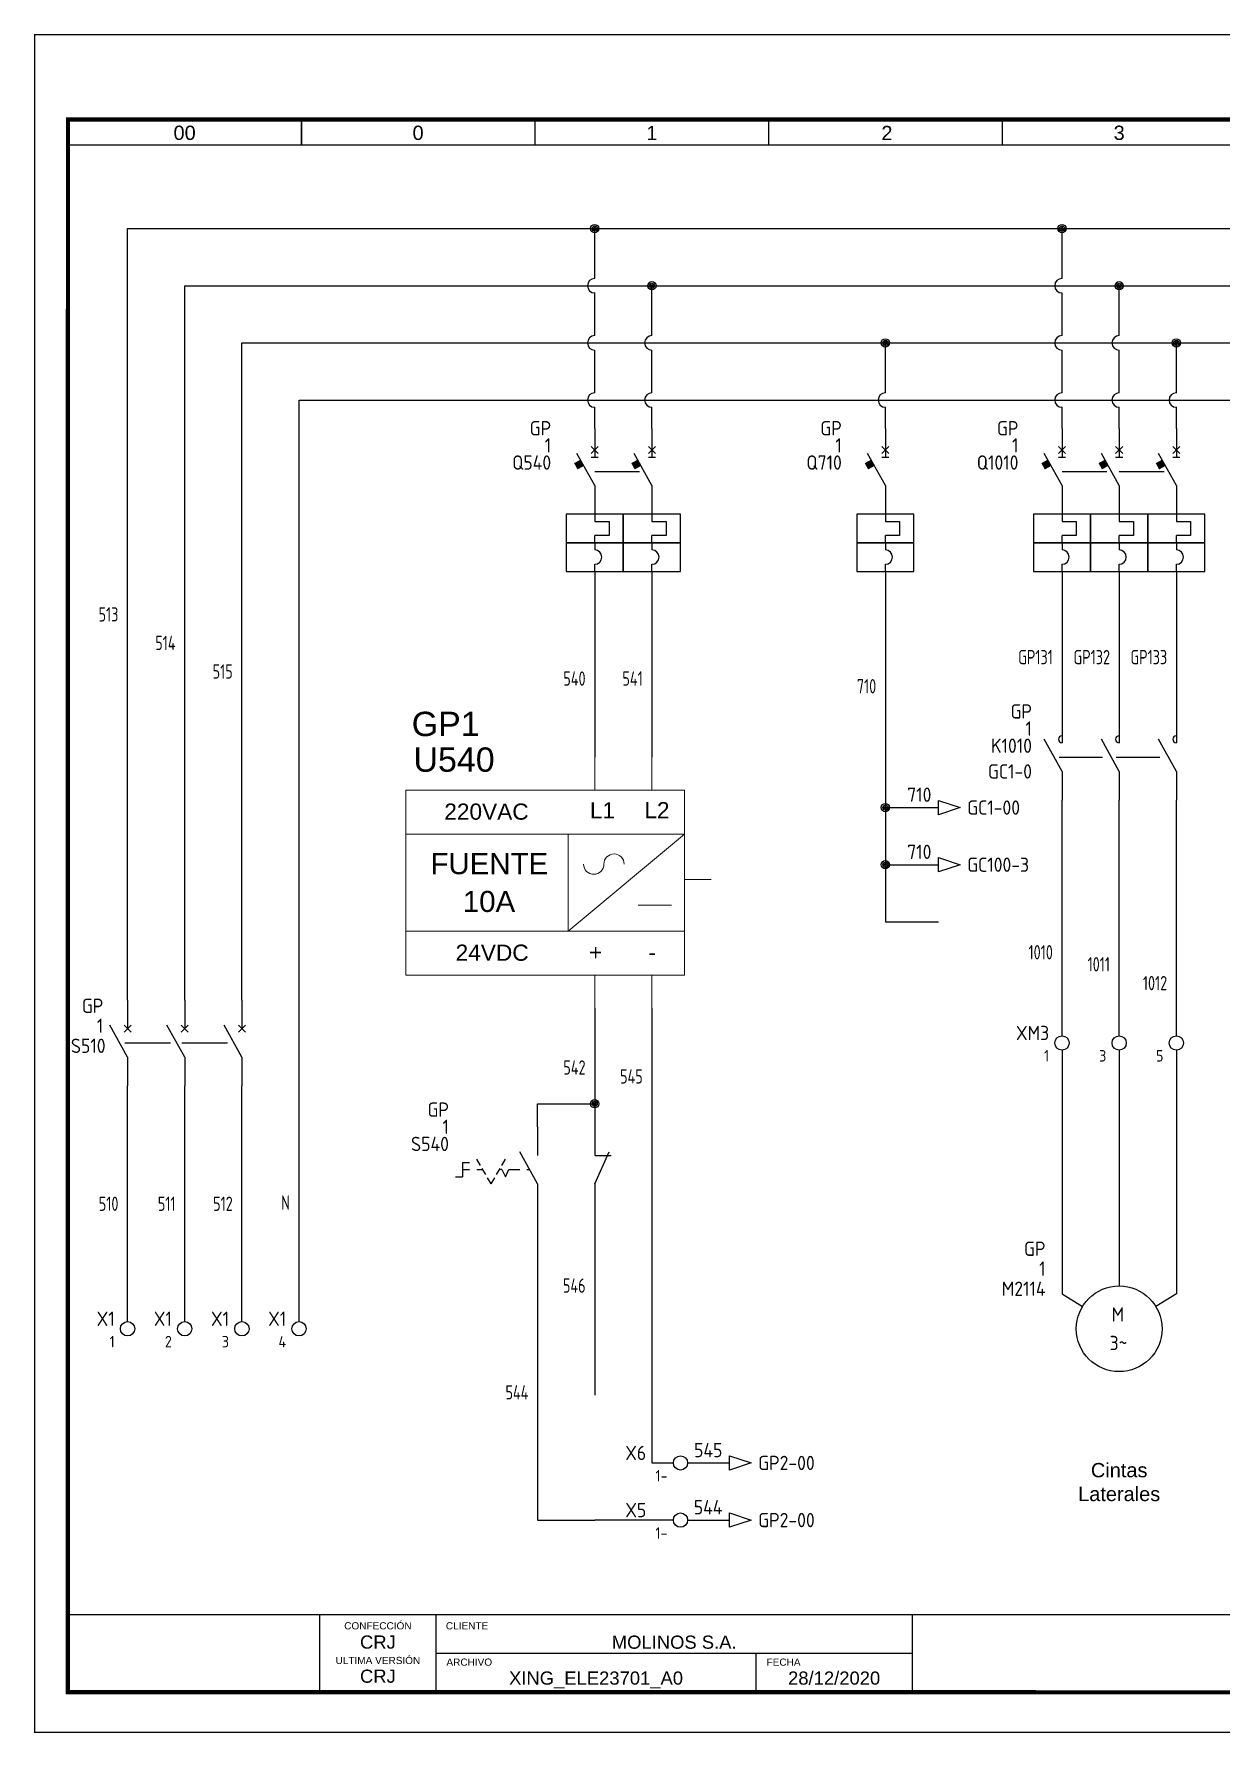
# Model space of a CAD drawing. Header units: millimetres. Extents: x 0 to 420, y 0 to 297.
# Drawn here: x 0 to 207.5, y 0 to 297.2 of the extents above; entities that cross this region are included whole.
import ezdxf
from ezdxf.enums import TextEntityAlignment as Align

# ---------------------------------------------------------------- set-up
doc = ezdxf.new("R2010")
doc.units = ezdxf.units.MM
for name, color, linetype in [('BLK_12_THHN', 9, 'Continuous'), ('LINK', 9, 'Continuous'), ('LOC', 8, 'Continuous'), ('MISC', 7, 'Continuous'), ('ORANGE_25', 30, 'Continuous'), ('RED_14_THHN', 20, 'Continuous'), ('SYMS', 7, 'Continuous'), ('TAGS', 150, 'Continuous'), ('TERMS', 123, 'Continuous'), ('WHT_12_THHN', 7, 'Continuous'), ('WIREFIXED', 7, 'Continuous'), ('WIRENO', 72, 'Continuous'), ('WIREREF', 52, 'Continuous'), ('XREF', 7, 'Continuous'), ('XREFCHILD', 134, 'Continuous')]:
    doc.layers.add(name, color=color, linetype=linetype)
doc.layers.add('eProC - L2', color=41, linetype='Continuous', lineweight=20)
doc.layers.add('LBLE_25', color=4, linetype='Continuous', lineweight=25)
doc.styles.get("Standard").update_dxf_attribs({"font": 'arial.ttf'})
doc.styles.add('WD_IEC', font='ISOCP2.shx', dxfattribs={"width": 0.9, "height": 4})
picture_1 = doc.add_image_def('image1.jpg', size_in_pixel=(564, 174))

# ---------------------------------------------------------------- blocks, each defined once
blk = doc.blocks.new('eproc_rotulo_005')
at = {"layer": 'eProC - L2', "color": 0, "lineweight": 5, "const_width": 0.233}
for points in [[(0.12, 297.12), (420.12, 297.12), (420.12, 0.12), (0.12, 0.12), (0.12, 297.12)], [(5.9, 20.72), (414.37, 20.7)], [(49.98, 7.12), (49.98, 20.72)], [(70.35, 7.12), (70.35, 20.72)], [(153.64, 7.04), (153.64, 20.64)], [(70.35, 13.92), (153.64, 13.92)], [(126.3, 7.12), (126.3, 13.92)]]:
    blk.add_lwpolyline(points, dxfattribs=at)
at = {"layer": 'eProC - L2', "color": 0}
blk.add_lwpolyline([(420.12, 0.12), (420.12, 297.12), (0.12, 297.12), (0.12, 0.12), (420.12, 0.12)], dxfattribs=at)
at = {"layer": 'eProC - L2', "color": 0, "lineweight": 40, "const_width": 0.75}
blk.add_lwpolyline([(5.92, 7.13), (414.37, 7.11), (414.4, 282.24), (5.95, 282.27)], close=True, dxfattribs=at)
at = {"layer": 'eProC - L2', "color": 0, "lineweight": 5, "const_width": 0.233}
for points in [[(46.8, 277.83), (5.9, 277.83), (5.9, 282.27), (46.8, 282.27)], [(87.64, 277.83), (46.75, 277.83), (46.75, 282.27), (87.64, 282.27)], [(128.54, 277.83), (87.64, 277.83), (87.64, 282.26), (128.54, 282.26)], [(169.38, 277.83), (128.49, 277.83), (128.49, 282.26), (169.38, 282.26)], [(210.28, 277.82), (169.38, 277.82), (169.38, 282.26), (210.28, 282.26)]]:
    blk.add_lwpolyline(points, close=True, dxfattribs=at)
at = {"layer": 'eProC - L2', "color": 0, "lineweight": 20, "char_height": 2.5, "attachment_point": 8}
for s, insert in [('{\\fArial|b0|i0|c0|p18;00}', (26.35, 278.66)), ('{\\fArial|b0|i0|c0|p18;0}', (67.19, 278.66)), ('{\\fArial|b0|i0|c0|p18;1}', (108.09, 278.66)), ('{\\fArial|b0|i0|c0|p18;2}', (149.2, 278.66)), ('{\\fArial|b0|i0|c0|p18;3}', (189.83, 278.66))]:
    blk.add_mtext(s, dxfattribs=dict(at, insert=insert))
at = {"layer": 'eProC - L2', "color": 0, "char_height": 1.2552}
for s, insert, attachment_point in [('{\\fArial|b0|i0|c0|p18;CONFECCIÓN }', (60.16, 18.11), 8), ('{\\fArial|b0|i0|c0|p18;CLIENTE}', (72.05, 18.11), 7), ('{\\fArial|b0|i0|c0|p18;ULTIMA VERSIÓN}', (60.16, 12.05), 8), ('{\\fArial|b0|i0|c0|p18;ARCHIVO}', (72.15, 11.76), 7), ('{\\fArial|b0|i0|c0|p18;FECHA}', (128.15, 11.76), 7)]:
    blk.add_mtext(s, dxfattribs=dict(at, insert=insert, attachment_point=attachment_point))
at = {"layer": 'eProC - L2', "color": 0}
for tag, p in [('GR_01', (386.11, 17)), ('PGRAL', (411.35, 17.92)), ('PG_01', (382.35, 11.13)), ('PT', (394.05, 11.13)), ('PAGT', (408.55, 11.13))]:
    blk.add_attdef(tag, text='', height=3, dxfattribs=at).set_placement(p, align=Align.MIDDLE_CENTER)
for tag, height, p in [('CONF', 2.31, (60.16, 14.76)), ('CLIENTE', 2.31, (111.99, 14.74)), ('DESC', 2.5, (262.25, 14.94)), ('DESC_2', 1.8, (262.25, 10.51)), ('ULT', 2.31, (60.16, 8.79)), ('ARCH', 2.31, (98.32, 8.46)), ('FECHA', 2.31, (139.97, 8.46))]:
    blk.add_attdef(tag, text='', height=height, dxfattribs=at).set_placement(p, align=Align.CENTER)
at = {"layer": 'eProC - L2', "color": 0, "flags": 9}
blk.add_attdef('WD_TB', (0.12, 0.12), '', height=2.5, dxfattribs=at)
at = {"layer": 'eProC - L2', "color": 0}
image = blk.add_image(picture_1, insert=(5.9, 7.12), size_in_units=(44.08, 13.6), dxfattribs=at)
image.dxf.flags = 7
blk = doc.blocks.new('HT0002')
blk.add_circle((0, 0), 1.25)
at = {"style": 'WD_IEC'}
for tag, p in [('INST', (-2.25, 6.5)), ('LOC', (-2.25, 3.5)), ('DESC1', (-2.25, -6.25)), ('DESC2', (-2.25, -9.25)), ('DESC3', (-2.25, -12.25))]:
    blk.add_attdef(tag, text='', height=2.5, dxfattribs=at).set_placement(p, align=Align.RIGHT)
at = {"style": 'WD_IEC', "flags": 1}
for tag, p, height in [('ASSYCODE', (2.75, 10.75), 1), ('CATDESC', (2.75, 9.25), 1), ('MFG', (2.75, 7.25), 1.5), ('CAT', (2.75, 4.75), 1.5), ('X4PIN01', (-1.25, 1), 0.25), ('X4TERM01', (-1.25, 0), 0.25), ('X4TERMDESC01', (-1.25, 0.5), 0.4), ('STRIPSEQ', (0, 0), 0.025), ('X2PIN01', (0, 2.25), 0.25), ('X2TERM01', (0, 1.25), 0.25), ('X8PIN01', (0, -0.25), 0.25), ('X2TERMDESC01', (0, 1.75), 0.4), ('X1PIN01', (1.25, 1), 0.25), ('X1TERM01', (1.25, 0), 0.25), ('X1TERMDESC01', (1.25, 0.5), 0.4), ('LINKTERM', (0, -0.04), 0.025), ('X8TERM01', (0, -1.25), 0.25), ('X8TERMDESC01', (0, -0.75), 0.4)]:
    blk.add_attdef(tag, p, '', height=height, dxfattribs=at)
at = {"style": 'WD_IEC', "flags": 8}
for tag, height, p in [('TAGSTRIP', 2.5, (-2.25, 0.5)), ('TERM01', 2, (-2.25, -3.25))]:
    blk.add_attdef(tag, text='', height=height, dxfattribs=at).set_placement(p, align=Align.RIGHT)
blk = doc.blocks.new('VT0002')
blk.add_circle((0, 0), 1.25)
at = {"style": 'WD_IEC'}
for tag, p in [('INST', (-2.25, 6.5)), ('LOC', (-2.25, 3.5)), ('DESC1', (-2.25, -6.25)), ('DESC2', (-2.25, -9.25)), ('DESC3', (-2.25, -12.25))]:
    blk.add_attdef(tag, text='', height=2.5, dxfattribs=at).set_placement(p, align=Align.RIGHT)
at = {"style": 'WD_IEC', "flags": 1}
for tag, p, height in [('ASSYCODE', (2.75, 10.75), 1), ('CATDESC', (2.75, 9.25), 1), ('MFG', (2.75, 7.25), 1.5), ('CAT', (2.75, 4.75), 1.5), ('X4PIN01', (-1.25, 1), 0.25), ('X4TERM01', (-1.25, 0), 0.25), ('X4TERMDESC01', (-1.25, 0.5), 0.4), ('STRIPSEQ', (0, 0), 0.025), ('X2PIN01', (0, 2.25), 0.25), ('X2TERM01', (0, 1.25), 0.25), ('X8PIN01', (0, -0.25), 0.25), ('X2TERMDESC01', (0, 1.75), 0.4), ('X1PIN01', (1.25, 1), 0.25), ('X1TERM01', (1.25, 0), 0.25), ('X1TERMDESC01', (1.25, 0.5), 0.4), ('LINKTERM', (0, -0.04), 0.025), ('X8TERM01', (0, -1.25), 0.25), ('X8TERMDESC01', (0, -0.75), 0.4)]:
    blk.add_attdef(tag, p, '', height=height, dxfattribs=at)
at = {"style": 'WD_IEC', "flags": 8}
for tag, height, p in [('TAGSTRIP', 2.5, (-2.25, 0.5)), ('TERM01', 2, (-2.25, -3.25))]:
    blk.add_attdef(tag, text='', height=height, dxfattribs=at).set_placement(p, align=Align.RIGHT)
blk = doc.blocks.new('VCB1')
for p, q in [((0, 7.5), (0, 2.5)), ((0, -2.5), (-3.12, 3.12)), ((0.62, 1.88), (-0.62, 3.12)), ((-0.62, 1.88), (0.62, 3.12)), ((0, -2.5), (0, -7.5))]:
    blk.add_line(p, q)
at = {"style": 'WD_IEC'}
for tag, p in [('INST', (-8, 5.25)), ('LOC', (-8, 1.75)), ('TAG1', (-8, -1.75)), ('RATING1', (-8, -6.35)), ('DESC1', (-8, -14.35)), ('DESC2', (-8, -17.85)), ('DESC3', (-8, -21.35))]:
    blk.add_attdef(tag, text='', height=2.5, dxfattribs=at).set_placement(p, align=Align.RIGHT)
blk.add_attdef('TERM01', text='', height=2, rotation=90, dxfattribs=at).set_placement((-1, 7.5), align=Align.RIGHT)
at = {"style": 'WD_IEC', "flags": 1}
for tag, p, height in [('X2TERM01', (0, 7.5), 0.32), ('MFG', (2.75, 6.5), 1.5), ('CAT', (2.75, 4), 1.5), ('X4LINK', (-2, 0), 0.32), ('X1LINK', (-0.5, 0), 0.32), ('X8TERM02', (0, -7.5), 0.32), ('ASSYCODE', (1, -9), 1), ('FAMILY', (1, -10.5), 1), ('CATDESC', (1, -12), 1), ('CONTACT', (1, -13.5), 1), ('COMMON', (2.25, -14.75), 1)]:
    blk.add_attdef(tag, p, '', height=height, dxfattribs=at)
at = {"style": 'WD_IEC'}
blk.add_attdef('TERM02', (-1, -7.5), '', height=2, rotation=90, dxfattribs=at)
at = {"lineweight": 15, "style": 'WD_IEC'}
blk.add_attdef('XREF', text='', height=2.5, dxfattribs=at).set_placement((-8, -10.35), align=Align.RIGHT)
blk = doc.blocks.new('VCB2')
for p, q in [((0, 7.5), (0, 2.5)), ((0, -2.5), (-3.12, 3.12)), ((0.62, 1.88), (-0.62, 3.12)), ((-0.62, 1.88), (0.62, 3.12)), ((0, -2.5), (0, -7.5))]:
    blk.add_line(p, q)
at = {"style": 'WD_IEC'}
blk.add_attdef('TERM01', text='', height=2, rotation=90, dxfattribs=at).set_placement((-1, 7.5), align=Align.RIGHT)
at = {"style": 'WD_IEC', "flags": 1}
for tag, p, height in [('X2TERM01', (0, 7.5), 0.32), ('X4LINK', (-2.5, 0), 0.32), ('X1LINK', (-0.5, 0), 0.32), ('X8TERM02', (0, -7.5), 0.32), ('FAMILY', (1, -10.5), 1), ('CONTACT', (1, -13.5), 1)]:
    blk.add_attdef(tag, p, '', height=height, dxfattribs=at)
at = {"style": 'WD_IEC'}
for tag, p in [('INST', (-8, 2.65)), ('LOC', (-8, -0.35)), ('TAG2', (-8, -3.35)), ('DESC1', (-8, -13.35)), ('DESC2', (-8, -16.35)), ('DESC3', (-8, -19.35))]:
    blk.add_attdef(tag, text='', height=2.5, dxfattribs=at).set_placement(p, align=Align.RIGHT)
blk.add_attdef('TERM02', (-1, -7.5), '', height=2, rotation=90, dxfattribs=at)
at = {"style": 'WD_IEC', "flags": 1}
blk.add_attdef('RATING1', text='', height=2.5, dxfattribs=at).set_placement((-8, -6.35), align=Align.RIGHT)
at = {"lineweight": 15, "style": 'WD_IEC'}
blk.add_attdef('XREF', text='', height=2.5, dxfattribs=at).set_placement((-8, -10.35), align=Align.RIGHT)
blk = doc.blocks.new('VCB11Q134')
for p, q in [((0, 7.5), (0, 2.5)), ((0, -2.5), (-3.12, 3.12)), ((-0.62, 3.12), (0.63, 4.37)), ((0.63, 3.12), (-0.62, 4.37)), ((-0.62, 2.5), (0.63, 2.5)), ((0, -2.5), (0, -8.75)), ((0, -7.5), (0, -8.75)), ((0, -8.75), (2.5, -8.75)), ((2.5, -8.75), (2.5, -11.25)), ((0, -12.5), (0, -11.25)), ((2.5, -11.25), (0, -11.25)), ((0, -12.5), (0, -13.75)), ((0, -17.5), (0, -16.25)), ((0, -17.5), (0, -22.5))]:
    blk.add_line(p, q)
for points in [[(-5, -7.5), (-5, -12.5), (5, -12.5), (5, -7.5)], [(-5, -12.5), (-5, -17.5), (5, -17.5), (5, -12.5)]]:
    blk.add_lwpolyline(points, close=True)
blk.add_arc((0, -15), 1.25, 270, 90)
blk.add_solid([(-2.52, 2.03), (-3.61, 1.43), (-1.91, 0.94), (-3.01, 0.33)])
at = {"style": 'WD_IEC'}
for tag, p in [('INST', (-7.62, 6.3)), ('LOC', (-7.62, 3.3)), ('TAG1', (-7.62, 0.3)), ('RATING1', (-7.62, -2.7)), ('DESC1', (-7.62, -15.05)), ('DESC2', (-7.62, -18.05)), ('DESC3', (-7.62, -21.05))]:
    blk.add_attdef(tag, text='', height=2.5, dxfattribs=at).set_placement(p, align=Align.RIGHT)
blk.add_attdef('TERM01', text='', height=2, rotation=90, dxfattribs=at).set_placement((-1, 7.5), align=Align.RIGHT)
at = {"style": 'WD_IEC', "flags": 1}
for tag, p, height in [('X2TERM01', (0, 7.5), 0.32), ('X4LINK', (-2.15, 0), 0.32), ('X1LINK', (0.02, 0), 0.32), ('ASSYCODE', (0.69, -18.77), 1), ('FAMILY', (0.69, -20.27), 1), ('CATDESC', (0.69, -21.77), 1), ('X8TERM02', (0, -22.5), 0.32)]:
    blk.add_attdef(tag, p, '', height=height, dxfattribs=at)
at = {"style": 'WD_IEC', "flags": 9}
for tag, p in [('MFG', (7.81, 5.44)), ('CAT', (7.81, 2.94))]:
    blk.add_attdef(tag, text='', height=1.5, dxfattribs=at).set_placement(p, align=Align.RIGHT)
at = {"lineweight": 15, "style": 'WD_IEC'}
for tag, p in [('XREF', (-7.62, -12.05)), ('WDTAGALT', (-7.62, -24.05))]:
    blk.add_attdef(tag, text='', height=2.5, dxfattribs=at).set_placement(p, align=Align.RIGHT)
at = {"style": 'WD_IEC'}
blk.add_attdef('TERM02', (-1, -22.5), '', height=2, rotation=90, dxfattribs=at)
blk = doc.blocks.new('VCB21Q134')
for p, q in [((0, 7.5), (0, 2.5)), ((0, -2.5), (-3.12, 3.12)), ((-0.62, 3.12), (0.63, 4.37)), ((0.63, 3.12), (-0.62, 4.37)), ((-0.62, 2.5), (0.63, 2.5)), ((0, -2.5), (0, -8.75)), ((0, -7.5), (0, -8.75)), ((0, -8.75), (2.5, -8.75)), ((2.5, -8.75), (2.5, -11.25)), ((0, -12.5), (0, -11.25)), ((2.5, -11.25), (0, -11.25)), ((0, -12.5), (0, -13.75)), ((0, -17.5), (0, -16.25)), ((0, -17.5), (0, -22.5))]:
    blk.add_line(p, q)
for points in [[(-5, -7.5), (-5, -12.5), (5, -12.5), (5, -7.5)], [(-5, -12.5), (-5, -17.5), (5, -17.5), (5, -12.5)]]:
    blk.add_lwpolyline(points, close=True)
blk.add_arc((0, -15), 1.25, 270, 90)
blk.add_solid([(-2.52, 2.03), (-3.61, 1.43), (-1.91, 0.94), (-3.01, 0.33)])
at = {"style": 'WD_IEC'}
for tag, p in [('INST', (-7.62, 6.3)), ('LOC', (-7.62, 3.3)), ('TAG2', (-7.62, 0.3)), ('DESC1', (-7.62, -15.05)), ('DESC2', (-7.62, -18.05)), ('DESC3', (-7.62, -21.05))]:
    blk.add_attdef(tag, text='', height=2.5, dxfattribs=at).set_placement(p, align=Align.RIGHT)
blk.add_attdef('TERM01', text='', height=2, rotation=90, dxfattribs=at).set_placement((-1, 7.5), align=Align.RIGHT)
at = {"style": 'WD_IEC', "flags": 1}
for tag, p, height in [('X2TERM01', (0, 7.5), 0.32), ('X4LINK', (-2.15, 0), 0.32), ('X1LINK', (0.02, 0), 0.32), ('CONTACT', (-5.49, -7.21), 1), ('ASSYCODE', (0.69, -18.77), 1), ('FAMILY', (0.69, -20.27), 1), ('CATDESC', (0.69, -21.77), 1), ('X8TERM02', (0, -22.5), 0.32)]:
    blk.add_attdef(tag, p, '', height=height, dxfattribs=at)
blk.add_attdef('RATING1', text='', height=2.5, dxfattribs=at).set_placement((-7.62, -2.7), align=Align.RIGHT)
at = {"lineweight": 15, "style": 'WD_IEC'}
for tag, p in [('XREF', (-7.62, -12.05)), ('WDTAGALT', (-7.62, -24.05))]:
    blk.add_attdef(tag, text='', height=2.5, dxfattribs=at).set_placement(p, align=Align.RIGHT)
at = {"style": 'WD_IEC'}
blk.add_attdef('TERM02', (-1, -22.5), '', height=2, rotation=90, dxfattribs=at)
blk = doc.blocks.new('eProC_B80_01')
at = {"layer": 'eProC - L2', "color": 0}
for points in [[(0, -2.03), (0, 0)], [(3.53, -2.03), (3.53, 0)], [(-1.63, -10.73), (5.53, -4.76)], [(-1.63, -10.73), (-1.63, -4.76)], [(5.53, -7.54), (7.18, -7.54)], [(2.67, -9.12), (4.74, -9.12)], [(0, -15.48), (0, -13.45)], [(3.53, -15.48), (3.53, -13.45)]]:
    blk.add_lwpolyline(points, dxfattribs=at)
for points in [[(-11.66, -2.03), (5.53, -2.03), (5.53, -13.45), (-11.66, -13.45)], [(-11.66, -2.03), (5.53, -2.03), (5.53, -4.76), (-11.66, -4.76)], [(-11.66, -10.73), (5.53, -10.73), (5.53, -13.45), (-11.66, -13.45)]]:
    blk.add_lwpolyline(points, close=True, dxfattribs=at)
for centre, start, end in [((1.19, -6.6), 0, 180), ((-0.06, -6.6), 180, 0)]:
    blk.add_arc(centre, 0.627, start, end, dxfattribs=at)
at = {"layer": 'eProC - L2', "color": 0, "char_height": 1, "attachment_point": 1, "line_spacing_factor": 0.72}
for s, insert in [('\\pxqr;220VAC', (-10.73, -2.86)), ('\\pxqr;24VDC', (-10.73, -11.56))]:
    blk.add_mtext_dynamic_manual_height_columns(s, width=6.6543, gutter_width=12.5, heights=[0], dxfattribs=dict(at, insert=insert))
at = {"layer": 'eProC - L2', "color": 0, "attachment_point": 1}
for s, width, insert, char_height in [('L1', 1, (-0.3, -2.78), 1), ('L2', 1, (3.06, -2.77), 1), ('\\pxqc;FUENTE', 7.5971, (-10.3, -5.92), 1.3), ('+', 1, (-0.35, -11.54), 1), ('-', 1, (3.31, -11.54), 1)]:
    blk.add_mtext_dynamic_manual_height_columns(s, width=width, gutter_width=12.5, heights=[0], dxfattribs=dict(at, insert=insert, char_height=char_height))
at = {"layer": 'eProC - L2', "color": 0}
for tag, p in [('GXX', (-11.29, 1.3)), ('UXX.X', (-11.18, -0.9))]:
    blk.add_attdef(tag, p, '', height=1.5, dxfattribs=at)
blk.add_attdef('XXA', text='', height=1.3, dxfattribs=at).set_placement((-6.52, -9.55), align=Align.CENTER)
blk = doc.blocks.new('WDDOT')
for radius in [0.72, 0.449, 0.223]:
    blk.add_circle((0, 0), radius)
blk = doc.blocks.new('VMS21P')
for p, q in [((0, 7.5), (0, 2.5)), ((0, -2.5), (-3.12, 3.12)), ((0, -2.5), (0, -7.5))]:
    blk.add_line(p, q)
blk.add_arc((0, 3.12), 0.625, 90, 270)
at = {"style": 'WD_IEC'}
for tag, p in [('INST', (-5.25, 6.75)), ('LOC', (-5.25, 3.75)), ('TAG2', (-5.25, 0.75)), ('XREF', (-5.25, -3.75)), ('DESC1', (-5.25, -6.75)), ('DESC2', (-5.25, -9.75)), ('DESC3', (-5.25, -12.75))]:
    blk.add_attdef(tag, text='', height=2.5, dxfattribs=at).set_placement(p, align=Align.RIGHT)
blk.add_attdef('TERM01', text='', height=2, rotation=90, dxfattribs=at).set_placement((-1, 7.5), align=Align.RIGHT)
at = {"style": 'WD_IEC', "flags": 1}
for tag, p, height in [('X2TERM01', (0, 7.5), 0.32), ('X4LINK', (-2.91, 0), 0.32), ('X1LINK', (-0.5, 0), 0.32), ('CONTACT', (4, -3.5), 1), ('FAMILY', (4, -5), 1), ('X8TERM02', (0, -7.5), 0.32)]:
    blk.add_attdef(tag, p, '', height=height, dxfattribs=at)
at = {"style": 'WD_IEC'}
blk.add_attdef('TERM02', (-1, -7.5), '', height=2, rotation=90, dxfattribs=at)
blk = doc.blocks.new('VMO13')
blk.add_circle((0, 0), 7.5)
at = {"style": 'WD_IEC'}
for tag, p in [('INST', (-12.88, 12.75)), ('LOC', (-12.88, 9.25)), ('TAG1', (-12.88, 5.75)), ('DESC1', (-12.88, 1.5)), ('DESC2', (-12.88, -2)), ('DESC3', (-12.88, -5.5)), ('RATING1', (-12.88, -9)), ('RATING2', (-12.88, -12.5)), ('RATING3', (-12.88, -16)), ('RATING4', (-12.95, -19.58))]:
    blk.add_attdef(tag, text='', height=2.5, dxfattribs=at).set_placement(p, align=Align.RIGHT)
blk.add_attdef('TERM02', (-0.69, 7.75), '', height=2, rotation=90, dxfattribs=at)
at = {"style": 'WD_IEC', "flags": 1}
for tag, p, height in [('MFG', (12.75, 9), 1.5), ('X2TERM02', (0, 7.5), 0.32), ('CAT', (12.75, 6.5), 1.5), ('X0TERM01', (-6.4, 3.9), 0.32), ('X0TERM03', (6.4, 3.9), 0.32), ('X4LINK', (-7.5, 0), 0.32), ('X1LINK', (7.5, 0), 0.32), ('X8TERM04', (0, -7.5), 0.32), ('ASSYCODE', (1, -9), 1), ('FAMILY', (1, -10.5), 1), ('CATDESC', (1, -12), 1)]:
    blk.add_attdef(tag, p, '', height=height, dxfattribs=at)
at = {"style": 'WD_IEC'}
for tag, p in [('TERM01', (-7.35, 4.34)), ('TERM03', (9.35, 4.53)), ('TERM04', (-0.59, -7.92))]:
    blk.add_attdef(tag, text='', height=2, rotation=90, dxfattribs=at).set_placement(p, align=Align.RIGHT)
for tag, p in [('M', (-0.22, 1.27)), ('3~', (-0.12, -3.73))]:
    blk.add_attdef(tag, text='', height=2.5, dxfattribs=at).set_placement(p, align=Align.CENTER)
at = {"lineweight": 15, "style": 'WD_IEC'}
blk.add_attdef('XREF', text='', height=2.5, dxfattribs=at).set_placement((-13.19, -22.86), align=Align.RIGHT)
blk = doc.blocks.new('HA1S1')
blk.add_lwpolyline([(0, 1.25), (3.75, 0), (0, -1.25)], close=True)
at = {"style": 'WD_IEC'}
for tag, height, flags, p in [('WIRENO', 2.5, 8, (-1.25, 1)), ('SIGCODE', 1, 1, (5, 1.8))]:
    blk.add_attdef(tag, text='', height=height, dxfattribs=dict(at, flags=flags)).set_placement(p, align=Align.RIGHT)
at = {"style": 'WD_IEC', "flags": 1}
blk.add_attdef('X4TERM01', (0, 0), '', height=0.32, dxfattribs=at)
at = {"style": 'WD_IEC'}
blk.add_attdef('XREF', text='', height=2.5, dxfattribs=at).set_placement((5, 0), align=Align.MIDDLE_LEFT)
blk.add_attdef('DESC1', text='', height=2.5, dxfattribs=at).set_placement((-1.25, -1), align=Align.TOP_RIGHT)
blk = doc.blocks.new('WD_WNV')
at = {"linetype": 'Continuous', "style": 'WD_IEC', "width": 0.8}
blk.add_attdef('WIRENO', text='', height=2.5, dxfattribs=at).set_placement((-1.6, 0), align=Align.MIDDLE_RIGHT)
at = {"style": 'WD_IEC', "flags": 1}
for tag, p in [('W08USER', (-1, 0.375)), ('W04USER', (-1, 0.875)), ('W05USER', (-1, 0.75)), ('W09USER', (-1, 0.25)), ('W03USER', (-1, 1)), ('W06USER', (-1, 0.625)), ('W07USER', (-1, 0.5)), ('W02USER', (-1, 1.125)), ('W01USER', (-1, 1.25)), ('W10USER', (-1, 0.125))]:
    blk.add_attdef(tag, text='', height=0.08, dxfattribs=at).set_placement(p, align=Align.CENTER)
blk = doc.blocks.new('VSS112')
for p, q in [((0, 7.5), (0, 2.5)), ((0, -2.5), (-3.12, 3.12)), ((-13.12, 1.25), (-11.88, 1.25)), ((-13.12, 1.25), (-13.12, -1.25)), ((-13.12, 0), (-11.88, 0)), ((-10, 0.75), (-10.62, 1.83)), ((-10.62, 0), (-9.57, 0)), ((-9.06, -0.88), (-9.69, 0.21)), ((-7.19, -0.88), (-6.56, 0.21)), ((-6.25, 0), (-6.68, 0)), ((-6.25, 0.75), (-5.62, 1.83)), ((-6.25, 0), (-5.62, -1.25)), ((-5.62, -1.25), (-5, 0)), ((-5, 0), (-3.12, 0)), ((-1.88, 0), (-1.39, 0)), ((-14.38, -1.25), (-13.12, -1.25)), ((-8.12, -2.5), (-8.75, -1.42)), ((-8.12, -2.5), (-7.5, -1.42)), ((0, -2.5), (0, -7.5))]:
    blk.add_line(p, q)
at = {"style": 'WD_IEC'}
for tag, p in [('INST', (-15.5, 9.25)), ('LOC', (-15.5, 6.25)), ('TAG1', (-15.5, 3.25)), ('DESC1', (-15.5, -9.35)), ('DESC2', (-15.5, -12.35)), ('DESC3', (-15.5, -15.35))]:
    blk.add_attdef(tag, text='', height=2.5, dxfattribs=at).set_placement(p, align=Align.RIGHT)
at = {"style": 'WD_IEC', "flags": 8}
for tag, p in [('POS2', (-5.62, 3.5)), ('POS1', (-10.62, 3.5))]:
    blk.add_attdef(tag, text='', height=2, rotation=90, dxfattribs=at).set_placement(p, align=Align.MIDDLE_LEFT)
at = {"style": 'WD_IEC'}
blk.add_attdef('TERM01', text='', height=2, rotation=90, dxfattribs=at).set_placement((-1, 7.5), align=Align.RIGHT)
at = {"style": 'WD_IEC', "flags": 1}
for tag, p, height in [('X2TERM01', (0, 7.5), 0.32), ('CONTACT', (0.5, 4.5), 1), ('COMMON', (1.75, 3.25), 1), ('X1LINK', (0, 0), 0.32), ('X8TERM02', (0, -7.5), 0.32), ('ASSYCODE', (1, -9), 1), ('FAMILY', (1, -10.5), 1), ('CATDESC', (1, -12), 1)]:
    blk.add_attdef(tag, p, '', height=height, dxfattribs=at)
at = {"style": 'WD_IEC', "flags": 9}
for tag, p in [('MFG', (-16, -0.25)), ('CAT', (-16, -2.75))]:
    blk.add_attdef(tag, text='', height=1.5, dxfattribs=at).set_placement(p, align=Align.RIGHT)
at = {"style": 'WD_IEC'}
blk.add_attdef('TERM02', (-1, -7.5), '', height=2, rotation=90, dxfattribs=at)
at = {"lineweight": 15, "style": 'WD_IEC'}
blk.add_attdef('XREF', text='', height=2.5, dxfattribs=at).set_placement((-15.5, -6.35), align=Align.RIGHT)
blk.add_attdef('STATE', (1.25, -6.35), '', height=2.5, dxfattribs=at)
blk = doc.blocks.new('VSS22')
for p, q in [((0, 7.5), (0, 2.5)), ((0, -2.5), (2.5, 3.125)), ((0, 2.5), (2.8678, 2.5)), ((0, -2.5), (0, -7.5))]:
    blk.add_line(p, q)
at = {"style": 'WD_IEC'}
for tag, p in [('INST', (-5.25, 6.75)), ('LOC', (-5.25, 3.75)), ('TAG2', (-5.25, 0.75)), ('XREF', (-5.25, -3.75)), ('DESC1', (-5.25, -6.75)), ('DESC2', (-5.25, -9.75)), ('DESC3', (-5.25, -12.75))]:
    blk.add_attdef(tag, text='', height=2.5, dxfattribs=at).set_placement(p, align=Align.RIGHT)
blk.add_attdef('TERM01', text='', height=2, rotation=90, dxfattribs=at).set_placement((-1, 7.5), align=Align.RIGHT)
at = {"style": 'WD_IEC', "flags": 1}
for tag, p, height in [('X2TERM01', (0, 7.5), 0.32), ('X4LINK', (-1, 0), 0.32), ('X1LINK', (2.1111, 0), 0.32), ('X8TERM02', (0, -7.5), 0.32), ('CONTACT', (4, -8.5), 1), ('COMMON', (5.25, -9.75), 1), ('FAMILY', (4, -10), 1)]:
    blk.add_attdef(tag, p, '', height=height, dxfattribs=at)
at = {"style": 'WD_IEC'}
blk.add_attdef('TERM02', (-1, -7.5), '', height=2, rotation=90, dxfattribs=at)
at = {"lineweight": 15, "style": 'WD_IEC'}
blk.add_attdef('STATE', (1.25, -6.35), '', height=2.5, dxfattribs=at)

msp = doc.modelspace()

# ---------------------------------------------------------------- linework, layer by layer
at = {"layer": 'BLK_12_THHN'}
for p, q in [((16.37, 263.19), (393.9, 263.19)), ((16.37, 128.22), (16.37, 263.19)), ((98.09, 254.46), (98.09, 263.19)), ((179.83, 254.46), (179.83, 263.3)), ((26.37, 253.19), (393.9, 253.19)), ((26.37, 128.22), (26.37, 253.19)), ((108.09, 244.46), (108.09, 253.19)), ((189.83, 244.46), (189.83, 253.3)), ((98.09, 244.46), (98.09, 251.92)), ((179.83, 244.46), (179.83, 251.92)), ((36.37, 243.19), (393.9, 243.19)), ((36.37, 128.22), (36.37, 243.19)), ((98.09, 234.46), (98.09, 241.92)), ((108.09, 234.46), (108.09, 241.92)), ((148.93, 234.46), (148.93, 243.19)), ((179.83, 234.46), (179.83, 241.92)), ((189.83, 234.46), (189.83, 241.92)), ((199.83, 234.46), (199.83, 243.3)), ((98.09, 228.22), (98.09, 231.92)), ((108.09, 228.22), (108.09, 231.92)), ((148.93, 228.22), (148.93, 231.92)), ((179.83, 228.22), (179.83, 231.92)), ((189.83, 228.22), (189.83, 231.92)), ((199.83, 228.22), (199.83, 231.92)), ((98.09, 198.22), (98.09, 170.72)), ((108.09, 198.22), (108.09, 170.72)), ((179.83, 198.22), (179.83, 178.22)), ((189.83, 198.22), (189.83, 178.22)), ((199.83, 198.22), (199.83, 178.22)), ((179.83, 121.97), (179.83, 163.22)), ((189.83, 121.97), (189.83, 163.22)), ((199.83, 121.97), (199.83, 163.22)), ((179.83, 119.47), (179.83, 76.81)), ((189.83, 119.47), (189.83, 78.22)), ((199.83, 119.47), (199.83, 76.81)), ((16.37, 71.97), (16.37, 113.22)), ((26.37, 71.97), (26.37, 113.22)), ((36.37, 71.97), (36.37, 113.22)), ((179.83, 76.81), (183.43, 74.62)), ((199.83, 76.81), (196.23, 74.62))]:
    msp.add_line(p, q, dxfattribs=at)
for centre in [(98.09, 253.19), (179.83, 253.19), (98.09, 243.19), (108.09, 243.19), (179.83, 243.19), (189.83, 243.19), (98.09, 233.19), (108.09, 233.19), (148.93, 233.19), (179.83, 233.19), (189.83, 233.19), (199.83, 233.19)]:
    msp.add_arc(centre, 1.27, 90, 270, dxfattribs=at)
at = {"layer": 'LBLE_25'}
for p, q in [((46.37, 71.97), (46.37, 233.19)), ((46.37, 233.19), (393.9, 233.19))]:
    msp.add_line(p, q, dxfattribs=at)
at = {"layer": 'LINK'}
for points in [[(98.11, 220.72), (105.94, 220.72)], [(179.85, 220.72), (187.68, 220.72)], [(189.85, 220.72), (197.68, 220.72)], [(179.33, 170.72), (186.92, 170.72)], [(189.33, 170.72), (196.92, 170.72)], [(15.87, 120.72), (23.87, 120.72)], [(25.87, 120.72), (33.87, 120.72)]]:
    msp.add_lwpolyline(points, dxfattribs=at)
at = {"layer": 'ORANGE_25'}
for p, q in [((148.93, 198.22), (148.93, 141.9)), ((148.93, 161.9), (158.24, 161.9)), ((148.93, 151.9), (158.24, 151.9)), ((148.93, 141.9), (158.24, 141.9))]:
    msp.add_line(p, q, dxfattribs=at)
at = {"layer": 'RED_14_THHN'}
for p, q in [((98.09, 126.8), (98.09, 106.06)), ((88.09, 106.06), (88.09, 110.08)), ((88.09, 110.08), (98.09, 110.08)), ((88.09, 91.06), (88.09, 37.25)), ((98.09, 91.06), (98.09, 59.13)), ((88.09, 37.25), (98.09, 37.25)), ((111.84, 37.25), (98.09, 37.25)), ((114.34, 37.25), (121.68, 37.25))]:
    msp.add_line(p, q, dxfattribs=at)
at = {"layer": 'WHT_12_THHN'}
for p, q in [((108.09, 126.8), (108.09, 47.25)), ((108.09, 47.25), (111.84, 47.25)), ((114.34, 47.25), (121.68, 47.25))]:
    msp.add_line(p, q, dxfattribs=at)

# ---------------------------------------------------------------- block references
ref = msp.add_blockref('eproc_rotulo_005', (0, 0))
ref.add_attrib('FECHA', '28/12/2020', dxfattribs={"layer": 'eProC - L2', "height": 2.305}).set_placement((139.97, 8.46), align=Align.CENTER)
ref.add_attrib('CLIENTE', 'MOLINOS S.A.', dxfattribs={"layer": 'eProC - L2', "height": 2.3051}).set_placement((111.99, 14.74), align=Align.CENTER)
ref.add_attrib('CONF', 'CRJ', dxfattribs={"layer": 'eProC - L2', "height": 2.305}).set_placement((60.16, 14.76), align=Align.CENTER)
ref.add_attrib('ULT', 'CRJ', dxfattribs={"layer": 'eProC - L2', "height": 2.305}).set_placement((60.16, 8.79), align=Align.CENTER)
ref.add_attrib('ARCH', 'XING_ELE23701_A0', dxfattribs={"layer": 'eProC - L2', "height": 2.3051}).set_placement((98.32, 8.46), align=Align.CENTER)
at = {"layer": 'eProC - L2', "color": 0, "xscale": 2.836257259249038, "yscale": 2.836257259249038, "zscale": 2.836257259249038}
msp.add_blockref('eProC_B80_01', (98.09, 170.72), dxfattribs=at).add_auto_attribs({'XXA': '10A', 'UXX.X': 'U540', 'GXX': 'GP1'})
at = {"layer": 'SYMS'}
for name, p in [('WDDOT', (98.09, 263.19)), ('WDDOT', (179.83, 263.19)), ('WDDOT', (108.09, 253.19)), ('WDDOT', (189.83, 253.19)), ('WDDOT', (148.93, 243.19)), ('WDDOT', (199.83, 243.19)), ('VCB21Q134', (108.09, 220.72)), ('VCB21Q134', (189.83, 220.72)), ('VCB21Q134', (199.83, 220.72)), ('VMS21P', (189.83, 170.72)), ('VMS21P', (199.83, 170.72)), ('WDDOT', (148.93, 161.9)), ('WDDOT', (148.93, 151.9)), ('VCB2', (26.37, 120.72)), ('VCB2', (36.37, 120.72)), ('WDDOT', (98.09, 110.08)), ('VSS22', (98.09, 98.56))]:
    msp.add_blockref(name, p, dxfattribs=at)
ref = msp.add_blockref('VCB11Q134', (98.09, 220.72), dxfattribs=at)
ref.add_attrib('TAG1', 'Q540', dxfattribs={"layer": 'TAGS', "height": 2.5, "style": 'WD_IEC'}).set_placement((90.47, 221.01), align=Align.RIGHT)
ref.add_attrib('INST', 'GP', dxfattribs={"layer": 'LOC', "height": 2.5, "style": 'WD_IEC'}).set_placement((90.47, 227.01), align=Align.RIGHT)
ref.add_attrib('LOC', '1', dxfattribs={"layer": 'LOC', "height": 2.5, "style": 'WD_IEC'}).set_placement((90.47, 224.01), align=Align.RIGHT)
ref = msp.add_blockref('VCB11Q134', (148.93, 220.72), dxfattribs=at)
ref.add_attrib('TAG1', 'Q710', dxfattribs={"layer": 'TAGS', "height": 2.5, "style": 'WD_IEC'}).set_placement((141.31, 221.01), align=Align.RIGHT)
ref.add_attrib('INST', 'GP', dxfattribs={"layer": 'LOC', "height": 2.5, "style": 'WD_IEC'}).set_placement((141.31, 227.01), align=Align.RIGHT)
ref.add_attrib('LOC', '1', dxfattribs={"layer": 'LOC', "height": 2.5, "style": 'WD_IEC'}).set_placement((141.31, 224.01), align=Align.RIGHT)
ref = msp.add_blockref('VCB11Q134', (179.83, 220.72), dxfattribs=at)
ref.add_attrib('TAG1', 'Q1010', dxfattribs={"layer": 'TAGS', "height": 2.5, "style": 'WD_IEC'}).set_placement((172.21, 221.01), align=Align.RIGHT)
ref.add_attrib('INST', 'GP', dxfattribs={"layer": 'LOC', "height": 2.5, "style": 'WD_IEC'}).set_placement((172.21, 227.01), align=Align.RIGHT)
ref.add_attrib('LOC', '1', dxfattribs={"layer": 'LOC', "height": 2.5, "style": 'WD_IEC'}).set_placement((172.21, 224.01), align=Align.RIGHT)
ref = msp.add_blockref('VMS21P', (179.83, 170.72), dxfattribs=at)
ref.add_attrib('XREF', 'GC1-0', dxfattribs={"layer": 'XREFCHILD', "height": 2.5, "style": 'WD_IEC'}).set_placement((174.58, 166.97), align=Align.RIGHT)
ref.add_attrib('LOC', '1', dxfattribs={"layer": 'LOC', "height": 2.5, "style": 'WD_IEC'}).set_placement((174.58, 174.47), align=Align.RIGHT)
ref.add_attrib('INST', 'GP', dxfattribs={"layer": 'LOC', "height": 2.5, "style": 'WD_IEC'}).set_placement((174.58, 177.47), align=Align.RIGHT)
ref.add_attrib('TAG2', 'K1010', dxfattribs={"layer": 'TAGS', "height": 2.5, "style": 'WD_IEC'}).set_placement((174.58, 171.47), align=Align.RIGHT)
ref = msp.add_blockref('HA1S1', (158.24, 161.9), dxfattribs=at)
ref.add_attrib('XREF', 'GC1-00', dxfattribs={"layer": 'XREF', "height": 2.5, "style": 'WD_IEC'}).set_placement((163.24, 161.9), align=Align.MIDDLE_LEFT)
ref.add_attrib('WIRENO', '710', dxfattribs={"layer": 'WIREREF', "height": 2.5, "style": 'WD_IEC', "flags": 8}).set_placement((156.99, 162.9), align=Align.RIGHT)
ref = msp.add_blockref('HA1S1', (158.24, 151.9), dxfattribs=at)
ref.add_attrib('XREF', 'GC100-3', dxfattribs={"layer": 'XREF', "height": 2.5, "style": 'WD_IEC'}).set_placement((163.24, 151.9), align=Align.MIDDLE_LEFT)
ref.add_attrib('WIRENO', '710', dxfattribs={"layer": 'WIREREF', "height": 2.5, "style": 'WD_IEC', "flags": 8}).set_placement((156.99, 152.9), align=Align.RIGHT)
ref = msp.add_blockref('VCB1', (16.37, 120.72), dxfattribs=at)
ref.add_attrib('LOC', '1', dxfattribs={"layer": 'LOC', "height": 2.5, "style": 'WD_IEC'}).set_placement((12.13, 122.47), align=Align.RIGHT)
ref.add_attrib('INST', 'GP', dxfattribs={"layer": 'LOC', "height": 2.5, "style": 'WD_IEC'}).set_placement((12.13, 125.97), align=Align.RIGHT)
ref.add_attrib('TAG1', 'S510', dxfattribs={"layer": 'TAGS', "height": 2.5, "style": 'WD_IEC'}).set_placement((12.52, 118.97), align=Align.RIGHT)
ref = msp.add_blockref('HT0002', (179.83, 120.72), dxfattribs=at)
ref.add_attrib('TERM01', '1', dxfattribs={"layer": 'TERMS', "height": 2, "style": 'WD_IEC', "flags": 8}).set_placement((177.58, 117.47), align=Align.RIGHT)
ref.add_attrib('TAGSTRIP', 'XM3', dxfattribs={"layer": 'TAGS', "height": 2.5, "style": 'WD_IEC', "flags": 8}).set_placement((177.58, 121.22), align=Align.RIGHT)
ref = msp.add_blockref('HT0002', (189.83, 120.72), dxfattribs=at)
ref.add_attrib('TERM01', '3', dxfattribs={"layer": 'TERMS', "height": 2, "style": 'WD_IEC', "flags": 8}).set_placement((187.58, 117.47), align=Align.RIGHT)
ref = msp.add_blockref('VT0002', (199.83, 120.72), dxfattribs=at)
ref.add_attrib('TERM01', '5', dxfattribs={"layer": 'TERMS', "height": 2, "style": 'WD_IEC', "flags": 8}).set_placement((197.58, 117.47), align=Align.RIGHT)
ref = msp.add_blockref('VSS112', (88.09, 98.56), dxfattribs=at)
ref.add_attrib('LOC', '1', dxfattribs={"layer": 'LOC', "height": 2.5, "style": 'WD_IEC'}).set_placement((72.59, 104.81), align=Align.RIGHT)
ref.add_attrib('INST', 'GP', dxfattribs={"layer": 'LOC', "height": 2.5, "style": 'WD_IEC'}).set_placement((72.59, 107.81), align=Align.RIGHT)
ref.add_attrib('TAG1', 'S540', dxfattribs={"layer": 'TAGS', "height": 2.5, "style": 'WD_IEC'}).set_placement((72.59, 101.81), align=Align.RIGHT)
ref = msp.add_blockref('VMO13', (189.83, 70.72), dxfattribs=at)
ref.add_attrib('M', 'M', dxfattribs={"layer": 'MISC', "height": 2.5, "style": 'WD_IEC'}).set_placement((189.61, 71.98), align=Align.CENTER)
ref.add_attrib('3~', '3~', dxfattribs={"layer": 'MISC', "height": 2.5, "style": 'WD_IEC'}).set_placement((189.71, 66.98), align=Align.CENTER)
ref.add_attrib('LOC', '1', dxfattribs={"layer": 'LOC', "height": 2.5, "style": 'WD_IEC'}).set_placement((176.95, 79.97), align=Align.RIGHT)
ref.add_attrib('INST', 'GP', dxfattribs={"layer": 'LOC', "height": 2.5, "style": 'WD_IEC'}).set_placement((176.95, 83.47), align=Align.RIGHT)
ref.add_attrib('TAG1', 'M2114', dxfattribs={"layer": 'TAGS', "height": 2.5, "style": 'WD_IEC'}).set_placement((176.95, 76.47), align=Align.RIGHT)
ref = msp.add_blockref('HT0002', (16.37, 70.72), dxfattribs=at)
ref.add_attrib('TERM01', '1', dxfattribs={"layer": 'TERMS', "height": 2, "style": 'WD_IEC', "flags": 8}).set_placement((14.12, 67.47), align=Align.RIGHT)
ref.add_attrib('TAGSTRIP', 'X1', dxfattribs={"layer": 'TAGS', "height": 2.5, "style": 'WD_IEC', "flags": 8}).set_placement((14.12, 71.22), align=Align.RIGHT)
ref = msp.add_blockref('VT0002', (26.37, 70.72), dxfattribs=at)
ref.add_attrib('TERM01', '2', dxfattribs={"layer": 'TERMS', "height": 2, "style": 'WD_IEC', "flags": 8}).set_placement((24.12, 67.47), align=Align.RIGHT)
ref.add_attrib('TAGSTRIP', 'X1', dxfattribs={"layer": 'TAGS', "height": 2.5, "style": 'WD_IEC', "flags": 8}).set_placement((24.12, 71.22), align=Align.RIGHT)
ref = msp.add_blockref('VT0002', (36.37, 70.72), dxfattribs=at)
ref.add_attrib('TERM01', '3', dxfattribs={"layer": 'TERMS', "height": 2, "style": 'WD_IEC', "flags": 8}).set_placement((34.12, 67.47), align=Align.RIGHT)
ref.add_attrib('TAGSTRIP', 'X1', dxfattribs={"layer": 'TAGS', "height": 2.5, "style": 'WD_IEC', "flags": 8}).set_placement((34.12, 71.22), align=Align.RIGHT)
ref = msp.add_blockref('VT0002', (46.37, 70.72), dxfattribs=at)
ref.add_attrib('TERM01', '4', dxfattribs={"layer": 'TERMS', "height": 2, "style": 'WD_IEC', "flags": 8}).set_placement((44.12, 67.47), align=Align.RIGHT)
ref.add_attrib('TAGSTRIP', 'X1', dxfattribs={"layer": 'TAGS', "height": 2.5, "style": 'WD_IEC', "flags": 8}).set_placement((44.12, 71.22), align=Align.RIGHT)
ref = msp.add_blockref('HA1S1', (121.68, 47.25), dxfattribs=at)
ref.add_attrib('XREF', 'GP2-00', dxfattribs={"layer": 'XREF', "height": 2.5, "style": 'WD_IEC'}).set_placement((126.68, 47.25), align=Align.MIDDLE_LEFT)
ref.add_attrib('WIRENO', '545', dxfattribs={"layer": 'WIREREF', "height": 2.5, "style": 'WD_IEC', "flags": 8}).set_placement((120.43, 48.25), align=Align.RIGHT)
ref = msp.add_blockref('HT0002', (113.09, 47.25), dxfattribs=at)
ref.add_attrib('TERM01', '1-', dxfattribs={"layer": 'TERMS', "height": 2, "style": 'WD_IEC', "flags": 8}).set_placement((110.84, 44), align=Align.RIGHT)
ref.add_attrib('TAGSTRIP', 'X6', dxfattribs={"layer": 'TAGS', "height": 2.5, "style": 'WD_IEC', "flags": 8}).set_placement((107.09, 47.75), align=Align.RIGHT)
ref = msp.add_blockref('HT0002', (113.09, 37.25), dxfattribs=at)
ref.add_attrib('TERM01', '1-', dxfattribs={"layer": 'TERMS', "height": 2, "style": 'WD_IEC', "flags": 8}).set_placement((110.84, 34), align=Align.RIGHT)
ref.add_attrib('TAGSTRIP', 'X5', dxfattribs={"layer": 'TAGS', "height": 2.5, "style": 'WD_IEC', "flags": 8}).set_placement((107.11, 37.75), align=Align.RIGHT)
ref = msp.add_blockref('HA1S1', (121.68, 37.25), dxfattribs=at)
ref.add_attrib('XREF', 'GP2-00', dxfattribs={"layer": 'XREF', "height": 2.5, "style": 'WD_IEC'}).set_placement((126.68, 37.25), align=Align.MIDDLE_LEFT)
ref.add_attrib('WIRENO', '544', dxfattribs={"layer": 'WIREREF', "height": 2.5, "style": 'WD_IEC', "flags": 8}).set_placement((120.43, 38.25), align=Align.RIGHT)
at = {"layer": 'WIREFIXED'}
ref = msp.add_blockref('WD_WNV', (16.37, 195.7), dxfattribs=at)
ref.add_attrib('WIRENOF', '513', dxfattribs={"linetype": 'Continuous', "height": 2.5, "style": 'WD_IEC', "width": 0.8}).set_placement((14.77, 195.7), align=Align.MIDDLE_RIGHT)
ref = msp.add_blockref('WD_WNV', (26.37, 190.7), dxfattribs=at)
ref.add_attrib('WIRENOF', '514', dxfattribs={"linetype": 'Continuous', "height": 2.5, "style": 'WD_IEC', "width": 0.8}).set_placement((24.77, 190.7), align=Align.MIDDLE_RIGHT)
ref = msp.add_blockref('WD_WNV', (36.37, 185.7), dxfattribs=at)
ref.add_attrib('WIRENOF', '515', dxfattribs={"linetype": 'Continuous', "height": 2.5, "style": 'WD_IEC', "width": 0.8}).set_placement((34.77, 185.7), align=Align.MIDDLE_RIGHT)
ref = msp.add_blockref('WD_WNV', (98.09, 184.47), dxfattribs=at)
ref.add_attrib('WIRENOF', '540', dxfattribs={"linetype": 'Continuous', "height": 2.5, "style": 'WD_IEC', "width": 0.8}).set_placement((96.49, 184.47), align=Align.MIDDLE_RIGHT)
ref = msp.add_blockref('WD_WNV', (108.09, 184.47), dxfattribs=at)
ref.add_attrib('WIRENOF', '541', dxfattribs={"linetype": 'Continuous', "height": 2.5, "style": 'WD_IEC', "width": 0.8}).set_placement((106.49, 184.47), align=Align.MIDDLE_RIGHT)
ref = msp.add_blockref('WD_WNV', (148.93, 183.13), dxfattribs=at)
ref.add_attrib('WIRENOF', '710', dxfattribs={"linetype": 'Continuous', "height": 2.5, "style": 'WD_IEC', "width": 0.8}).set_placement((147.33, 183.13), align=Align.MIDDLE_RIGHT)
ref = msp.add_blockref('WD_WNV', (179.83, 136.59), dxfattribs=at)
ref.add_attrib('WIRENOF', '1010', dxfattribs={"linetype": 'Continuous', "height": 2.5, "style": 'WD_IEC', "width": 0.8}).set_placement((178.23, 136.59), align=Align.MIDDLE_RIGHT)
ref = msp.add_blockref('WD_WNV', (189.83, 134.49), dxfattribs=at)
ref.add_attrib('WIRENOF', '1011', dxfattribs={"linetype": 'Continuous', "height": 2.5, "style": 'WD_IEC', "width": 0.8}).set_placement((188.23, 134.49), align=Align.MIDDLE_RIGHT)
ref = msp.add_blockref('WD_WNV', (199.83, 131.19), dxfattribs=at)
ref.add_attrib('WIRENOF', '1012', dxfattribs={"linetype": 'Continuous', "height": 2.5, "style": 'WD_IEC', "width": 0.8}).set_placement((198.23, 131.19), align=Align.MIDDLE_RIGHT)
ref = msp.add_blockref('WD_WNV', (98.09, 116.43), dxfattribs=at)
ref.add_attrib('WIRENOF', '542', dxfattribs={"linetype": 'Continuous', "height": 2.5, "style": 'WD_IEC', "width": 0.8}).set_placement((96.49, 116.43), align=Align.MIDDLE_RIGHT)
ref = msp.add_blockref('WD_WNV', (108.09, 114.87), dxfattribs=at)
ref.add_attrib('WIRENOF', '545', dxfattribs={"linetype": 'Continuous', "height": 2.5, "style": 'WD_IEC', "width": 0.8}).set_placement((106.49, 114.87), align=Align.MIDDLE_RIGHT)
ref = msp.add_blockref('WD_WNV', (16.37, 92.59), dxfattribs=at)
ref.add_attrib('WIRENOF', '510', dxfattribs={"linetype": 'Continuous', "height": 2.5, "style": 'WD_IEC', "width": 0.8}).set_placement((14.77, 92.59), align=Align.MIDDLE_RIGHT)
ref = msp.add_blockref('WD_WNV', (26.37, 92.59), dxfattribs=at)
ref.add_attrib('WIRENOF', '511', dxfattribs={"linetype": 'Continuous', "height": 2.5, "style": 'WD_IEC', "width": 0.8}).set_placement((24.77, 92.59), align=Align.MIDDLE_RIGHT)
ref = msp.add_blockref('WD_WNV', (36.37, 92.59), dxfattribs=at)
ref.add_attrib('WIRENOF', '512', dxfattribs={"linetype": 'Continuous', "height": 2.5, "style": 'WD_IEC', "width": 0.8}).set_placement((34.77, 92.59), align=Align.MIDDLE_RIGHT)
ref = msp.add_blockref('WD_WNV', (46.37, 92.8), dxfattribs=at)
ref.add_attrib('WIRENOF', 'N', dxfattribs={"linetype": 'Continuous', "height": 2.5, "style": 'WD_IEC', "width": 0.8}).set_placement((44.77, 92.8), align=Align.MIDDLE_RIGHT)
ref = msp.add_blockref('WD_WNV', (98.09, 78.28), dxfattribs=at)
ref.add_attrib('WIRENOF', '546', dxfattribs={"linetype": 'Continuous', "height": 2.5, "style": 'WD_IEC', "width": 0.8}).set_placement((96.49, 78.28), align=Align.MIDDLE_RIGHT)
ref = msp.add_blockref('WD_WNV', (88.09, 59.6), dxfattribs=at)
ref.add_attrib('WIRENOF', '544', dxfattribs={"linetype": 'Continuous', "height": 2.5, "style": 'WD_IEC', "width": 0.8}).set_placement((86.49, 59.6), align=Align.MIDDLE_RIGHT)
at = {"layer": 'WIRENO'}
ref = msp.add_blockref('WD_WNV', (179.83, 188.22), dxfattribs=at)
ref.add_attrib('WIRENO', 'GP131', dxfattribs={"linetype": 'Continuous', "height": 2.5, "style": 'WD_IEC', "width": 0.8}).set_placement((178.23, 188.22), align=Align.MIDDLE_RIGHT)
ref = msp.add_blockref('WD_WNV', (189.83, 188.22), dxfattribs=at)
ref.add_attrib('WIRENO', 'GP132', dxfattribs={"linetype": 'Continuous', "height": 2.5, "style": 'WD_IEC', "width": 0.8}).set_placement((188.23, 188.22), align=Align.MIDDLE_RIGHT)
ref = msp.add_blockref('WD_WNV', (199.83, 188.22), dxfattribs=at)
ref.add_attrib('WIRENO', 'GP133', dxfattribs={"linetype": 'Continuous', "height": 2.5, "style": 'WD_IEC', "width": 0.8}).set_placement((198.23, 188.22), align=Align.MIDDLE_RIGHT)

# ---------------------------------------------------------------- texts
at = {"layer": 'TAGS', "insert": (189.83, 47.24), "char_height": 2.5, "attachment_point": 2}
msp.add_mtext_dynamic_manual_height_columns('Cintas ^JLaterales', width=32.7092, gutter_width=12.5, heights=[0], dxfattribs=at)

doc.saveas('drawing.dxf')
